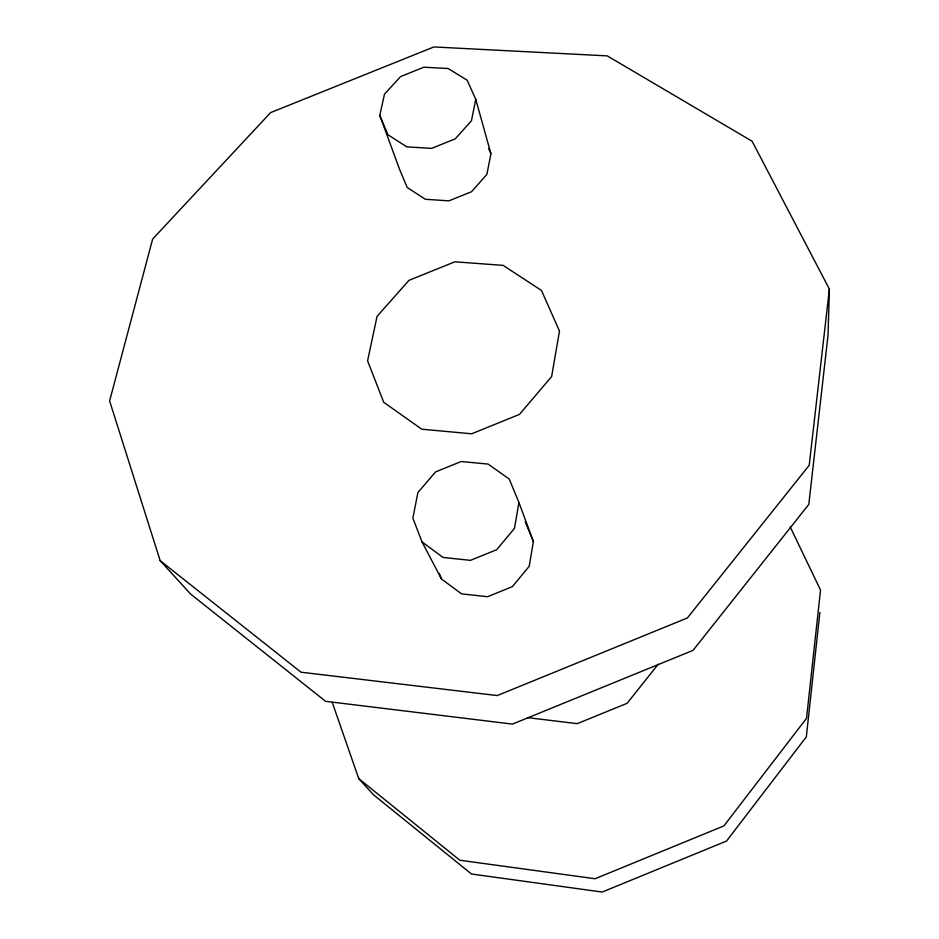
<?xml version="1.0" encoding="UTF-8"?>
<svg xmlns="http://www.w3.org/2000/svg" width="939" height="939" viewBox="0 0 939 939"><rect width="100%" height="100%" fill="white"/><g stroke="black" fill="none" stroke-linecap="round" stroke-linejoin="round"><path stroke-width="1.41" d="M829.383 289.106L828.034 335.188L808.796 504.407L693.041 650.363L512.471 724.098L325.587 701.316L190.605 594.058L160.146 560.63L109.617 400.918L152.646 239.058L270.62 112.61L433.865 46.95L607.263 55.882L752.116 141.249L829.383 289.106L809.218 465.263L687.36 617.991L497.236 695.564L300.985 672.195L160.146 560.63M819.876 612.392L806.331 736.869L726.528 841.062L602.192 892.05L471.472 873.998L373.452 794.746L358.733 778.595L332.242 702.384M533.399 541.568L529.185 566.346L512.401 586.605L487.576 596.711L461.542 593.871L441.459 578.976L422.022 541.944L412.878 518.152L417.89 492.576L435.543 471.918L461.155 461.53L488.057 464.077L509.22 479.019L518.95 502.541L533.399 541.568L525.171 521.661M518.95 502.541L514.431 528.457L496.684 549.691L470.498 560.348L443.102 557.461L422.022 541.944M490.921 153.679L486.895 174.408L471.507 191.732L448.901 200.852L425.308 199.268L407.186 187.46L399.345 168.762L379.79 115.403L384.497 94.146L400.613 76.564L423.853 67.209L448.161 68.524L467.164 80.214L475.756 99.323L490.921 153.679L488.562 148.397M475.756 99.323L471.448 120.814L455.251 138.831L431.541 148.397L406.822 146.86L387.901 134.723L379.79 115.403M658.204 664.284L627.123 703.288L577.274 723.652L527.472 717.631M358.733 778.595L459.84 860.23L595.08 878.74L723.875 825.933L806.531 718.312L820.533 590.044L790.133 526.802M439.382 573.612L441.459 578.976M559.48 331.033L551.651 376.527L519.478 414.392L471.66 433.795L421.74 429.205L383.699 402.244L367.595 360.846L377.044 316.373L408.946 280.362L454.852 261.805L503.151 265.373L541.474 290.468L559.48 331.033"/></g></svg>
